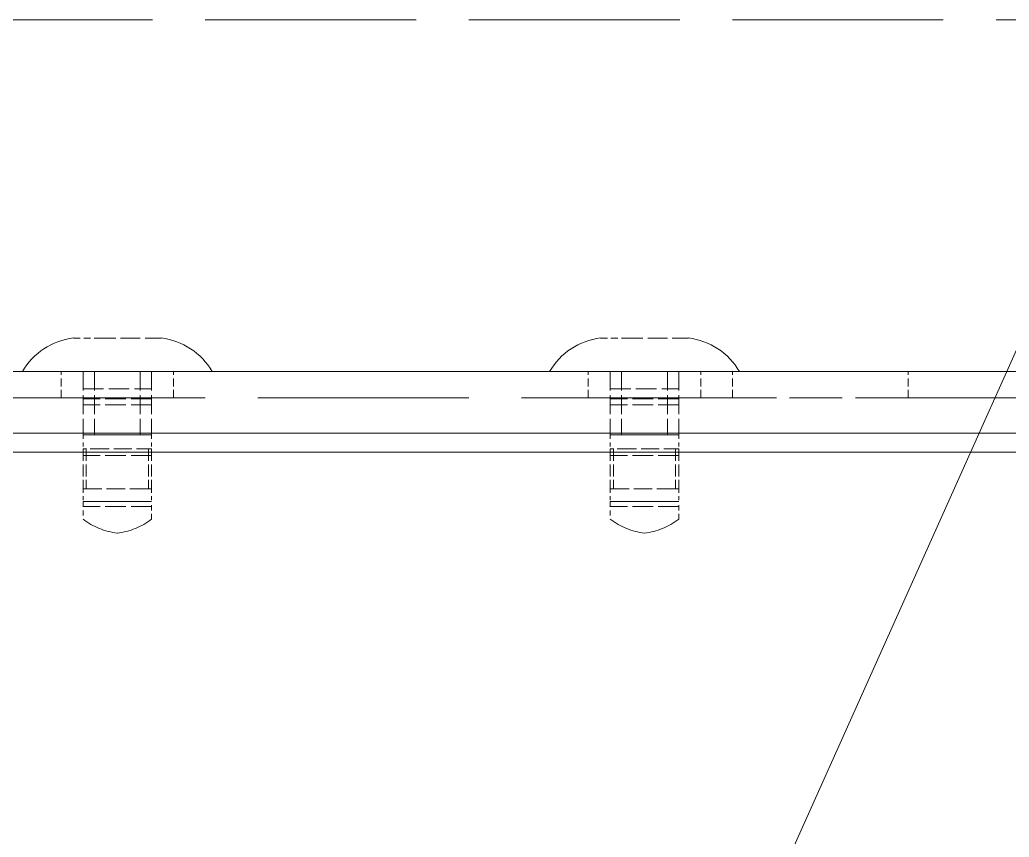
# Model space of a CAD drawing. Extents: x 23 to 587, y 4 to 413.
# Drawn here: x 182.14 to 210.29, y 163.68 to 186.92 of the extents above; entities that cross this region are included whole.
import ezdxf

# ---------------------------------------------------------------- set-up
doc = ezdxf.new("R2010")
doc.units = 0
doc.linetypes.add('DASHED', pattern=[15, 12, -3])
doc.layers.get('0').update_dxf_attribs({"lineweight": 13})

# ---------------------------------------------------------------- blocks, each defined once
blk = doc.blocks.new('BLOCK368')
at = {"color": 7, "lineweight": 13}
blk.add_line((214.014, 99.856), (171.791, 5.681), dxfattribs=at)
blk = doc.blocks.new('BLOCK372')
at = {"color": 7, "linetype": 'DASHED', "lineweight": 13}
for p, q in [((119.39, 110.9), (369.39, 110.9)), ((14.39, 90.9), (474.39, 90.9)), ((24.39, 90.9), (194.39, 90.9)), ((204.39, 90.9), (227.14, 90.9)), ((194.39, 89.4), (24.39, 89.4)), ((227.14, 89.4), (204.39, 89.4)), ((-65.61, 87.388), (556.39, 87.388))]:
    blk.add_line(p, q, dxfattribs=at)
at = {"color": 7, "linetype": 'DASHED', "lineweight": 13, "ltscale": 0.032536}
for p, q in [((156.89, 92.8), (158.191, 92.8)), ((186.89, 92.8), (188.191, 92.8))]:
    blk.add_line(p, q, dxfattribs=at)
at = {"color": 7, "linetype": 'DASHED', "lineweight": 13, "ltscale": 0.092464}
for p, q in [((158.191, 92.8), (161.89, 92.8)), ((188.191, 92.8), (191.89, 92.8))]:
    blk.add_line(p, q, dxfattribs=at)
at = {"color": 7, "linetype": 'DASHED', "lineweight": 13, "ltscale": 0.070278}
for p, q in [((153.99, 90.9), (156.801, 90.9)), ((183.99, 90.9), (186.801, 90.9))]:
    blk.add_line(p, q, dxfattribs=at)
at = {"color": 7, "linetype": 'DASHED', "lineweight": 13, "ltscale": 0.0375}
for p, q in [((156.19, 89.4), (156.19, 90.9)), ((162.59, 89.4), (162.59, 90.9)), ((186.19, 89.4), (186.19, 90.9)), ((192.59, 89.4), (192.59, 90.9)), ((194.39, 89.4), (194.39, 90.9)), ((204.39, 89.4), (204.39, 90.9))]:
    blk.add_line(p, q, dxfattribs=at)
at = {"color": 7, "linetype": 'DASHED', "lineweight": 13, "ltscale": 0.015972}
for p, q in [((156.801, 90.9), (157.44, 90.9)), ((186.801, 90.9), (187.44, 90.9))]:
    blk.add_line(p, q, dxfattribs=at)
at = {"color": 7, "linetype": 'DASHED', "lineweight": 13, "ltscale": 0.0975}
for p, q in [((157.44, 90.9), (161.34, 90.9)), ((187.44, 90.9), (191.34, 90.9)), ((157.44, 89.9), (161.34, 89.9)), ((187.44, 89.9), (191.34, 89.9)), ((161.34, 89.331), (157.44, 89.331)), ((161.34, 89.002), (157.44, 89.002)), ((191.34, 89.331), (187.44, 89.331)), ((191.34, 89.002), (187.44, 89.002)), ((161.34, 87.3), (157.44, 87.3)), ((161.34, 87.3), (157.44, 87.3)), ((191.34, 87.3), (187.44, 87.3)), ((191.34, 87.3), (187.44, 87.3)), ((161.34, 86.111), (157.44, 86.111)), ((191.34, 86.111), (187.44, 86.111)), ((161.34, 83.214), (157.44, 83.214)), ((191.34, 83.214), (187.44, 83.214))]:
    blk.add_line(p, q, dxfattribs=at)
at = {"color": 7, "linetype": 'DASHED', "lineweight": 13, "ltscale": 0.09}
for p, q in [((157.44, 90.9), (157.44, 87.3)), ((158.082, 90.9), (158.082, 87.3)), ((160.698, 90.9), (160.698, 87.3)), ((161.34, 90.9), (161.34, 87.3)), ((187.44, 90.9), (187.44, 87.3)), ((188.082, 90.9), (188.082, 87.3)), ((190.698, 90.9), (190.698, 87.3)), ((191.34, 90.9), (191.34, 87.3))]:
    blk.add_line(p, q, dxfattribs=at)
at = {"color": 7, "linetype": 'DASHED', "lineweight": 13, "ltscale": 0.08625}
for p, q in [((161.34, 90.9), (164.79, 90.9)), ((191.34, 90.9), (194.79, 90.9))]:
    blk.add_line(p, q, dxfattribs=at)
at = {"color": 7, "linetype": 'DASHED', "lineweight": 13, "ltscale": 0.25}
for p, q in [((204.39, 90.9), (194.39, 90.9)), ((204.39, 89.4), (194.39, 89.4))]:
    blk.add_line(p, q, dxfattribs=at)
at = {"color": 7, "lineweight": 13}
for p, q in [((-65.61, 87.388), (554.39, 87.388)), ((-65.61, 86.306), (554.39, 86.306))]:
    blk.add_line(p, q, dxfattribs=at)
at = {"color": 7, "linetype": 'DASHED', "lineweight": 13, "ltscale": 0.02}
for p, q in [((157.44, 87.3), (157.44, 86.5)), ((161.34, 87.3), (161.34, 86.5)), ((187.44, 87.3), (187.44, 86.5)), ((191.34, 87.3), (191.34, 86.5))]:
    blk.add_line(p, q, dxfattribs=at)
at = {"color": 7, "linetype": 'DASHED', "lineweight": 13, "ltscale": 0.011595}
for p, q in [((157.44, 87.3), (157.904, 87.3)), ((187.44, 87.3), (187.904, 87.3)), ((157.44, 86.5), (157.904, 86.5)), ((187.44, 86.5), (187.904, 86.5))]:
    blk.add_line(p, q, dxfattribs=at)
at = {"color": 7, "linetype": 'DASHED', "lineweight": 13, "ltscale": 0.085905}
for p, q in [((157.904, 87.3), (161.34, 87.3)), ((187.904, 87.3), (191.34, 87.3)), ((157.904, 86.5), (161.34, 86.5)), ((187.904, 86.5), (191.34, 86.5))]:
    blk.add_line(p, q, dxfattribs=at)
at = {"color": 7, "linetype": 'DASHED', "lineweight": 13, "ltscale": 0.05714}
for p, q in [((157.44, 86.5), (157.44, 84.214)), ((157.624, 86.5), (157.624, 84.214)), ((161.156, 86.5), (161.156, 84.214)), ((161.34, 86.5), (161.34, 84.214)), ((187.44, 86.5), (187.44, 84.214)), ((187.624, 86.5), (187.624, 84.214)), ((191.156, 86.5), (191.156, 84.214)), ((191.34, 86.5), (191.34, 84.214))]:
    blk.add_line(p, q, dxfattribs=at)
at = {"color": 7, "linetype": 'DASHED', "lineweight": 13, "ltscale": 0.01786}
for p, q in [((157.44, 84.214), (157.44, 83.5)), ((161.34, 84.214), (161.34, 83.5)), ((187.44, 84.214), (187.44, 83.5)), ((191.34, 84.214), (191.34, 83.5))]:
    blk.add_line(p, q, dxfattribs=at)
at = {"color": 7, "linetype": 'DASHED', "lineweight": 13, "ltscale": 0.004591}
for p, q in [((157.44, 84.214), (157.624, 84.214)), ((161.156, 84.214), (161.34, 84.214)), ((187.44, 84.214), (187.624, 84.214)), ((191.156, 84.214), (191.34, 84.214))]:
    blk.add_line(p, q, dxfattribs=at)
at = {"color": 7, "linetype": 'DASHED', "lineweight": 13, "ltscale": 0.088318}
for p, q in [((161.156, 84.214), (157.624, 84.214)), ((191.156, 84.214), (187.624, 84.214))]:
    blk.add_line(p, q, dxfattribs=at)
at = {"color": 7, "linetype": 'DASHED', "lineweight": 13, "ltscale": 0.013992}
for p, q in [((157.44, 83.5), (158, 83.5)), ((160.78, 83.5), (161.34, 83.5)), ((187.44, 83.5), (188, 83.5)), ((190.78, 83.5), (191.34, 83.5))]:
    blk.add_line(p, q, dxfattribs=at)
at = {"color": 7, "linetype": 'DASHED', "lineweight": 13, "ltscale": 0.083508}
for p, q in [((157.44, 83.5), (160.78, 83.5)), ((158, 83.5), (161.34, 83.5)), ((187.44, 83.5), (190.78, 83.5)), ((188, 83.5), (191.34, 83.5))]:
    blk.add_line(p, q, dxfattribs=at)
at = {"color": 7, "linetype": 'DASHED', "lineweight": 13, "ltscale": 0.025145}
for p, q in [((157.44, 83.5), (157.44, 82.494)), ((161.34, 82.494), (161.34, 83.5)), ((187.44, 83.5), (187.44, 82.494)), ((191.34, 82.494), (191.34, 83.5))]:
    blk.add_line(p, q, dxfattribs=at)
at = {"color": 7, "linetype": 'DASHED', "lineweight": 13}
for centre, radius, start, end in [((157.359, 88.921), 3.908, 96.896, 149.5674), ((161.421, 88.921), 3.908, 30.4326, 83.104), ((187.359, 88.921), 3.908, 96.896, 149.5674), ((191.421, 88.921), 3.908, 30.4326, 83.104), ((159.917, 85.786), 4.12, 233.0333, 262.6453), ((158.863, 85.786), 4.12, 277.3547, 306.9667), ((189.917, 85.786), 4.12, 233.0333, 262.6453), ((188.863, 85.786), 4.12, 277.3547, 306.9667)]:
    blk.add_arc(centre, radius, start, end, dxfattribs=at)

msp = doc.modelspace()

# ---------------------------------------------------------------- block references
at = {"lineweight": 0, "xscale": 0.5, "yscale": 0.5, "zscale": 0.5}
for name in ['BLOCK372', 'BLOCK368']:
    msp.add_blockref(name, (105.216, 131.474), dxfattribs=at)

doc.saveas('drawing.dxf')
